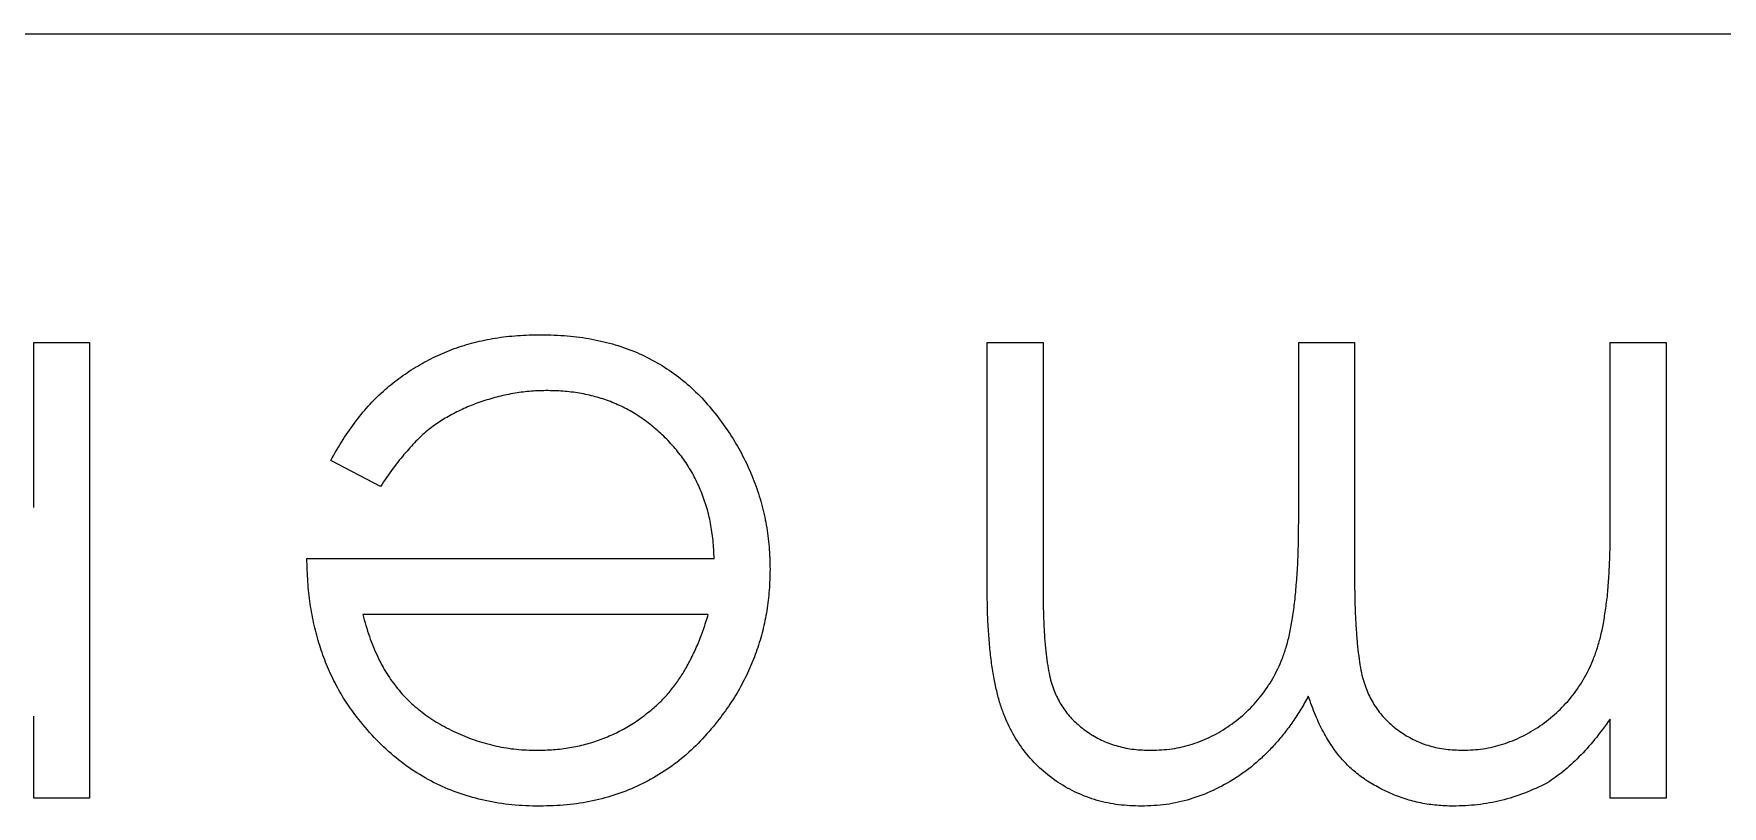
# Model space of a CAD drawing. Header units: millimetres. Extents: x 0 to 276, y 0 to 293.
# Drawn here: x 89.56 to 99.05, y 188.66 to 193 of the extents above; entities that cross this region are included whole.
import ezdxf

# ---------------------------------------------------------------- set-up
doc = ezdxf.new("R2010")
doc.units = ezdxf.units.MM

msp = doc.modelspace()

# ---------------------------------------------------------------- linework, layer by layer
at = {"color": 1, "linetype": 'Continuous', "lineweight": 0}
msp.add_line((3, 193), (273, 193), dxfattribs=at)
at = {"color": 18, "linetype": 'Continuous', "lineweight": 15, "true_color": 0x000000}
for p, q in [((89.5646, 190.3411), (89.5646, 191.2659)), ((89.5646, 191.2659), (89.8787, 191.2659)), ((89.5646, 190.3411), (89.5646, 191.2659)), ((89.5646, 191.2659), (89.8787, 191.2659)), ((89.5646, 190.3411), (89.5646, 191.2659)), ((89.5646, 191.2659), (89.8787, 191.2659)), ((89.5646, 190.3411), (89.5646, 191.2659)), ((89.5646, 191.2659), (89.8787, 191.2659)), ((89.8787, 191.2659), (89.8787, 188.7082)), ((89.8787, 191.2659), (89.8787, 188.7082)), ((89.8787, 191.2659), (89.8787, 188.7082)), ((89.8787, 191.2659), (89.8787, 188.7082)), ((94.9223, 191.2659), (95.2364, 191.2659)), ((94.9223, 189.8804), (94.9223, 191.2659)), ((94.9223, 191.2659), (95.2364, 191.2659)), ((94.9223, 189.8804), (94.9223, 191.2659)), ((94.9223, 191.2659), (95.2364, 191.2659)), ((94.9223, 189.8804), (94.9223, 191.2659)), ((94.9223, 191.2659), (95.2364, 191.2659)), ((94.9223, 189.8804), (94.9223, 191.2659)), ((95.2364, 191.2659), (95.2364, 189.879)), ((95.2364, 191.2659), (95.2364, 189.879)), ((95.2364, 191.2659), (95.2364, 189.879)), ((95.2364, 191.2659), (95.2364, 189.879)), ((96.6723, 191.2659), (96.9864, 191.2659)), ((96.6723, 190.271), (96.6723, 191.2659)), ((96.6723, 191.2659), (96.9864, 191.2659)), ((96.6723, 190.271), (96.6723, 191.2659)), ((96.6723, 191.2659), (96.9864, 191.2659)), ((96.6723, 190.271), (96.6723, 191.2659)), ((96.6723, 191.2659), (96.9864, 191.2659)), ((96.6723, 190.271), (96.6723, 191.2659)), ((96.9864, 191.2659), (96.9864, 189.9653)), ((96.9864, 191.2659), (96.9864, 189.9653)), ((96.9864, 191.2659), (96.9864, 189.9653)), ((96.9864, 191.2659), (96.9864, 189.9653)), ((98.4223, 190.1896), (98.4223, 191.2659)), ((98.4223, 191.2659), (98.7364, 191.2659)), ((98.4223, 190.1896), (98.4223, 191.2659)), ((98.4223, 191.2659), (98.7364, 191.2659)), ((98.4223, 190.1896), (98.4223, 191.2659)), ((98.4223, 191.2659), (98.7364, 191.2659)), ((98.4223, 190.1896), (98.4223, 191.2659)), ((98.4223, 191.2659), (98.7364, 191.2659)), ((98.7364, 191.2659), (98.7364, 188.7082)), ((98.7364, 191.2659), (98.7364, 188.7082)), ((98.7364, 191.2659), (98.7364, 188.7082)), ((98.7364, 191.2659), (98.7364, 188.7082)), ((91.5129, 190.4582), (91.2339, 190.6047)), ((91.5129, 190.4582), (91.2339, 190.6047)), ((91.5129, 190.4582), (91.2339, 190.6047)), ((91.5129, 190.4582), (91.2339, 190.6047)), ((91.0992, 190.0543), (93.3877, 190.0543)), ((91.0992, 190.0543), (93.3877, 190.0543)), ((91.0992, 190.0543), (93.3877, 190.0543)), ((91.0992, 190.0543), (93.3877, 190.0543)), ((93.3547, 189.7402), (91.4133, 189.7402)), ((93.3547, 189.7402), (91.4133, 189.7402)), ((93.3547, 189.7402), (91.4133, 189.7402)), ((93.3547, 189.7402), (91.4133, 189.7402)), ((89.5646, 188.7082), (89.5646, 189.1695)), ((89.5646, 188.7082), (89.5646, 189.1695)), ((89.5646, 188.7082), (89.5646, 189.1695)), ((89.5646, 188.7082), (89.5646, 189.1695)), ((98.4223, 188.7082), (98.4223, 189.1527)), ((98.4223, 188.7082), (98.4223, 189.1527)), ((98.4223, 188.7082), (98.4223, 189.1527)), ((98.4223, 188.7082), (98.4223, 189.1527)), ((89.8787, 188.7082), (89.5646, 188.7082)), ((89.8787, 188.7082), (89.5646, 188.7082)), ((89.8787, 188.7082), (89.5646, 188.7082)), ((89.8787, 188.7082), (89.5646, 188.7082)), ((98.7364, 188.7082), (98.4223, 188.7082)), ((98.7364, 188.7082), (98.4223, 188.7082)), ((98.7364, 188.7082), (98.4223, 188.7082)), ((98.7364, 188.7082), (98.4223, 188.7082))]:
    msp.add_line(p, q, dxfattribs=at)
for points, knots in [([(91.2339, 190.6047), (91.2561, 190.6441), (91.2994, 190.7209), (91.3738, 190.8263), (91.4517, 190.9212), (91.5368, 191.0029), (91.6265, 191.0741), (91.7212, 191.1365), (91.8215, 191.1896), (91.9274, 191.2343), (92.0397, 191.2688), (92.1587, 191.2931), (92.2847, 191.3081), (92.371, 191.3098), (92.4152, 191.3107)], [0, 0, 0, 0, 0.09337, 0.181661, 0.265874, 0.346355, 0.4246, 0.501903, 0.579992, 0.658443, 0.738672, 0.821894, 0.908801, 1, 1, 1, 1]), ([(91.2339, 190.6047), (91.2561, 190.6441), (91.2994, 190.7209), (91.3738, 190.8263), (91.4517, 190.9212), (91.5368, 191.0029), (91.6265, 191.0741), (91.7212, 191.1365), (91.8215, 191.1896), (91.9274, 191.2343), (92.0397, 191.2688), (92.1587, 191.2931), (92.2847, 191.3081), (92.371, 191.3098), (92.4152, 191.3107)], [0, 0, 0, 0, 0.09337, 0.181661, 0.265874, 0.346355, 0.4246, 0.501903, 0.579992, 0.658443, 0.738672, 0.821894, 0.908801, 1, 1, 1, 1]), ([(91.2339, 190.6047), (91.2561, 190.6441), (91.2994, 190.7209), (91.3738, 190.8263), (91.4517, 190.9212), (91.5368, 191.0029), (91.6265, 191.0741), (91.7212, 191.1365), (91.8215, 191.1896), (91.9274, 191.2343), (92.0397, 191.2688), (92.1587, 191.2931), (92.2847, 191.3081), (92.371, 191.3098), (92.4152, 191.3107)], [0, 0, 0, 0, 0.09337, 0.181661, 0.265874, 0.346355, 0.4246, 0.501903, 0.579992, 0.658443, 0.738672, 0.821894, 0.908801, 1, 1, 1, 1]), ([(91.2339, 190.6047), (91.2561, 190.6441), (91.2994, 190.7209), (91.3738, 190.8263), (91.4517, 190.9212), (91.5368, 191.0029), (91.6265, 191.0741), (91.7212, 191.1365), (91.8215, 191.1896), (91.9274, 191.2343), (92.0397, 191.2688), (92.1587, 191.2931), (92.2847, 191.3081), (92.371, 191.3098), (92.4152, 191.3107)], [0, 0, 0, 0, 0.09337, 0.181661, 0.265874, 0.346355, 0.4246, 0.501903, 0.579992, 0.658443, 0.738672, 0.821894, 0.908801, 1, 1, 1, 1]), ([(92.4152, 191.3107), (92.4644, 191.3096), (92.5602, 191.3073), (92.6998, 191.288), (92.8312, 191.2566), (92.9544, 191.2126), (93.0691, 191.1552), (93.1756, 191.0852), (93.2744, 191.0031), (93.3625, 190.9081), (93.4417, 190.8064), (93.5116, 190.7004), (93.5701, 190.5905), (93.6176, 190.4772), (93.656, 190.3613), (93.6828, 190.2418), (93.6982, 190.119), (93.7006, 190.0359), (93.7018, 189.994)], [0, 0, 0, 0, 0.071579, 0.139629, 0.204797, 0.268135, 0.329814, 0.391301, 0.453434, 0.516552, 0.579631, 0.641119, 0.701294, 0.76081, 0.819932, 0.87892, 0.938983, 1, 1, 1, 1]), ([(92.4152, 191.3107), (92.4644, 191.3096), (92.5602, 191.3073), (92.6998, 191.288), (92.8312, 191.2566), (92.9544, 191.2126), (93.0691, 191.1552), (93.1756, 191.0852), (93.2744, 191.0031), (93.3625, 190.9081), (93.4417, 190.8064), (93.5116, 190.7004), (93.5701, 190.5905), (93.6176, 190.4772), (93.656, 190.3613), (93.6828, 190.2418), (93.6982, 190.119), (93.7006, 190.0359), (93.7018, 189.994)], [0, 0, 0, 0, 0.071579, 0.139629, 0.204797, 0.268135, 0.329814, 0.391301, 0.453434, 0.516552, 0.579631, 0.641119, 0.701294, 0.76081, 0.819932, 0.87892, 0.938983, 1, 1, 1, 1]), ([(92.4152, 191.3107), (92.4644, 191.3096), (92.5602, 191.3073), (92.6998, 191.288), (92.8312, 191.2566), (92.9544, 191.2126), (93.0691, 191.1552), (93.1756, 191.0852), (93.2744, 191.0031), (93.3625, 190.9081), (93.4417, 190.8064), (93.5116, 190.7004), (93.5701, 190.5905), (93.6176, 190.4772), (93.656, 190.3613), (93.6828, 190.2418), (93.6982, 190.119), (93.7006, 190.0359), (93.7018, 189.994)], [0, 0, 0, 0, 0.071579, 0.139629, 0.204797, 0.268135, 0.329814, 0.391301, 0.453434, 0.516552, 0.579631, 0.641119, 0.701294, 0.76081, 0.819932, 0.87892, 0.938983, 1, 1, 1, 1]), ([(92.4152, 191.3107), (92.4644, 191.3096), (92.5602, 191.3073), (92.6998, 191.288), (92.8312, 191.2566), (92.9544, 191.2126), (93.0691, 191.1552), (93.1756, 191.0852), (93.2744, 191.0031), (93.3625, 190.9081), (93.4417, 190.8064), (93.5116, 190.7004), (93.5701, 190.5905), (93.6176, 190.4772), (93.656, 190.3613), (93.6828, 190.2418), (93.6982, 190.119), (93.7006, 190.0359), (93.7018, 189.994)], [0, 0, 0, 0, 0.071579, 0.139629, 0.204797, 0.268135, 0.329814, 0.391301, 0.453434, 0.516552, 0.579631, 0.641119, 0.701294, 0.76081, 0.819932, 0.87892, 0.938983, 1, 1, 1, 1]), ([(92.4545, 190.9966), (92.4232, 190.996), (92.3609, 190.9948), (92.2683, 190.9831), (92.1772, 190.9641), (92.0879, 190.9382), (92.0023, 190.9066), (91.9231, 190.8685), (91.8502, 190.8264), (91.7821, 190.7782), (91.716, 190.7192), (91.6505, 190.6455), (91.5802, 190.5584), (91.5362, 190.4929), (91.5129, 190.4582)], [0, 0, 0, 0, 0.082592, 0.163879, 0.245659, 0.327726, 0.40861, 0.485749, 0.559169, 0.630268, 0.705306, 0.792065, 0.889796, 1, 1, 1, 1]), ([(92.4545, 190.9966), (92.4232, 190.996), (92.3609, 190.9948), (92.2683, 190.9831), (92.1772, 190.9641), (92.0879, 190.9382), (92.0023, 190.9066), (91.9231, 190.8685), (91.8502, 190.8264), (91.7821, 190.7782), (91.716, 190.7192), (91.6505, 190.6455), (91.5802, 190.5584), (91.5362, 190.4929), (91.5129, 190.4582)], [0, 0, 0, 0, 0.082592, 0.163879, 0.245659, 0.327726, 0.40861, 0.485749, 0.559169, 0.630268, 0.705306, 0.792065, 0.889796, 1, 1, 1, 1]), ([(92.4545, 190.9966), (92.4232, 190.996), (92.3609, 190.9948), (92.2683, 190.9831), (92.1772, 190.9641), (92.0879, 190.9382), (92.0023, 190.9066), (91.9231, 190.8685), (91.8502, 190.8264), (91.7821, 190.7782), (91.716, 190.7192), (91.6505, 190.6455), (91.5802, 190.5584), (91.5362, 190.4929), (91.5129, 190.4582)], [0, 0, 0, 0, 0.082592, 0.163879, 0.245659, 0.327726, 0.40861, 0.485749, 0.559169, 0.630268, 0.705306, 0.792065, 0.889796, 1, 1, 1, 1]), ([(92.4545, 190.9966), (92.4232, 190.996), (92.3609, 190.9948), (92.2683, 190.9831), (92.1772, 190.9641), (92.0879, 190.9382), (92.0023, 190.9066), (91.9231, 190.8685), (91.8502, 190.8264), (91.7821, 190.7782), (91.716, 190.7192), (91.6505, 190.6455), (91.5802, 190.5584), (91.5362, 190.4929), (91.5129, 190.4582)], [0, 0, 0, 0, 0.082592, 0.163879, 0.245659, 0.327726, 0.40861, 0.485749, 0.559169, 0.630268, 0.705306, 0.792065, 0.889796, 1, 1, 1, 1]), ([(93.3877, 190.0543), (93.3862, 190.088), (93.3831, 190.1543), (93.369, 190.2513), (93.3468, 190.3436), (93.3155, 190.4307), (93.2776, 190.5136), (93.2312, 190.5918), (93.1759, 190.6648), (93.1142, 190.7334), (93.0455, 190.7945), (92.9732, 190.8491), (92.8963, 190.8949), (92.8154, 190.9321), (92.7306, 190.9612), (92.642, 190.9811), (92.5496, 190.9944), (92.4866, 190.9959), (92.4545, 190.9966)], [0, 0, 0, 0, 0.068385, 0.134476, 0.198391, 0.260753, 0.321829, 0.383037, 0.444653, 0.507398, 0.569825, 0.630778, 0.690929, 0.750945, 0.811049, 0.872331, 0.935004, 1, 1, 1, 1]), ([(93.3877, 190.0543), (93.3862, 190.088), (93.3831, 190.1543), (93.369, 190.2513), (93.3468, 190.3436), (93.3155, 190.4307), (93.2776, 190.5136), (93.2312, 190.5918), (93.1759, 190.6648), (93.1142, 190.7334), (93.0455, 190.7945), (92.9732, 190.8491), (92.8963, 190.8949), (92.8154, 190.9321), (92.7306, 190.9612), (92.642, 190.9811), (92.5496, 190.9944), (92.4866, 190.9959), (92.4545, 190.9966)], [0, 0, 0, 0, 0.068385, 0.134476, 0.198391, 0.260753, 0.321829, 0.383037, 0.444653, 0.507398, 0.569825, 0.630778, 0.690929, 0.750945, 0.811049, 0.872331, 0.935004, 1, 1, 1, 1]), ([(93.3877, 190.0543), (93.3862, 190.088), (93.3831, 190.1543), (93.369, 190.2513), (93.3468, 190.3436), (93.3155, 190.4307), (93.2776, 190.5136), (93.2312, 190.5918), (93.1759, 190.6648), (93.1142, 190.7334), (93.0455, 190.7945), (92.9732, 190.8491), (92.8963, 190.8949), (92.8154, 190.9321), (92.7306, 190.9612), (92.642, 190.9811), (92.5496, 190.9944), (92.4866, 190.9959), (92.4545, 190.9966)], [0, 0, 0, 0, 0.068385, 0.134476, 0.198391, 0.260753, 0.321829, 0.383037, 0.444653, 0.507398, 0.569825, 0.630778, 0.690929, 0.750945, 0.811049, 0.872331, 0.935004, 1, 1, 1, 1]), ([(93.3877, 190.0543), (93.3862, 190.088), (93.3831, 190.1543), (93.369, 190.2513), (93.3468, 190.3436), (93.3155, 190.4307), (93.2776, 190.5136), (93.2312, 190.5918), (93.1759, 190.6648), (93.1142, 190.7334), (93.0455, 190.7945), (92.9732, 190.8491), (92.8963, 190.8949), (92.8154, 190.9321), (92.7306, 190.9612), (92.642, 190.9811), (92.5496, 190.9944), (92.4866, 190.9959), (92.4545, 190.9966)], [0, 0, 0, 0, 0.068385, 0.134476, 0.198391, 0.260753, 0.321829, 0.383037, 0.444653, 0.507398, 0.569825, 0.630778, 0.690929, 0.750945, 0.811049, 0.872331, 0.935004, 1, 1, 1, 1]), ([(95.8429, 188.9774), (95.8826, 188.9788), (95.961, 188.9816), (96.0754, 189.0102), (96.1854, 189.0533), (96.2876, 189.1157), (96.3816, 189.1905), (96.4625, 189.2795), (96.5293, 189.3801), (96.5746, 189.4732), (96.6032, 189.5569), (96.6221, 189.63), (96.6368, 189.7131), (96.6505, 189.8056), (96.6595, 189.9082), (96.6677, 190.0203), (96.6715, 190.1424), (96.672, 190.227), (96.6723, 190.271)], [0, 0, 0, 0, 0.068158, 0.134707, 0.201865, 0.270788, 0.340024, 0.408083, 0.476813, 0.547346, 0.58564, 0.628865, 0.677153, 0.730803, 0.789807, 0.854325, 0.924365, 1, 1, 1, 1]), ([(95.8429, 188.9774), (95.8826, 188.9788), (95.961, 188.9816), (96.0754, 189.0102), (96.1854, 189.0533), (96.2876, 189.1157), (96.3816, 189.1905), (96.4625, 189.2795), (96.5293, 189.3801), (96.5746, 189.4732), (96.6032, 189.5569), (96.6221, 189.63), (96.6368, 189.7131), (96.6505, 189.8056), (96.6595, 189.9082), (96.6677, 190.0203), (96.6715, 190.1424), (96.672, 190.227), (96.6723, 190.271)], [0, 0, 0, 0, 0.068158, 0.134707, 0.201865, 0.270788, 0.340024, 0.408083, 0.476813, 0.547346, 0.58564, 0.628865, 0.677153, 0.730803, 0.789807, 0.854325, 0.924365, 1, 1, 1, 1]), ([(95.8429, 188.9774), (95.8826, 188.9788), (95.961, 188.9816), (96.0754, 189.0102), (96.1854, 189.0533), (96.2876, 189.1157), (96.3816, 189.1905), (96.4625, 189.2795), (96.5293, 189.3801), (96.5746, 189.4732), (96.6032, 189.5569), (96.6221, 189.63), (96.6368, 189.7131), (96.6505, 189.8056), (96.6595, 189.9082), (96.6677, 190.0203), (96.6715, 190.1424), (96.672, 190.227), (96.6723, 190.271)], [0, 0, 0, 0, 0.068158, 0.134707, 0.201865, 0.270788, 0.340024, 0.408083, 0.476813, 0.547346, 0.58564, 0.628865, 0.677153, 0.730803, 0.789807, 0.854325, 0.924365, 1, 1, 1, 1]), ([(95.8429, 188.9774), (95.8826, 188.9788), (95.961, 188.9816), (96.0754, 189.0102), (96.1854, 189.0533), (96.2876, 189.1157), (96.3816, 189.1905), (96.4625, 189.2795), (96.5293, 189.3801), (96.5746, 189.4732), (96.6032, 189.5569), (96.6221, 189.63), (96.6368, 189.7131), (96.6505, 189.8056), (96.6595, 189.9082), (96.6677, 190.0203), (96.6715, 190.1424), (96.672, 190.227), (96.6723, 190.271)], [0, 0, 0, 0, 0.068158, 0.134707, 0.201865, 0.270788, 0.340024, 0.408083, 0.476813, 0.547346, 0.58564, 0.628865, 0.677153, 0.730803, 0.789807, 0.854325, 0.924365, 1, 1, 1, 1]), ([(97.595, 188.9774), (97.633, 188.9789), (97.7088, 188.982), (97.8201, 189.0094), (97.9276, 189.0524), (98.0295, 189.1121), (98.1232, 189.186), (98.2052, 189.2729), (98.2741, 189.3718), (98.3199, 189.4639), (98.3494, 189.5455), (98.369, 189.6148), (98.3858, 189.6918), (98.3983, 189.7767), (98.4104, 189.869), (98.4162, 189.969), (98.4219, 190.0767), (98.4222, 190.1511), (98.4223, 190.1896)], [0, 0, 0, 0, 0.0686771, 0.136871, 0.2061144, 0.2775382, 0.349772, 0.4212508, 0.4929108, 0.5670266, 0.6066142, 0.649704, 0.6973032, 0.7490857, 0.8048806, 0.865485, 0.9302371, 1, 1, 1, 1]), ([(97.595, 188.9774), (97.633, 188.9789), (97.7088, 188.982), (97.8201, 189.0094), (97.9276, 189.0524), (98.0295, 189.1121), (98.1232, 189.186), (98.2052, 189.2729), (98.2741, 189.3718), (98.3199, 189.4639), (98.3494, 189.5455), (98.369, 189.6148), (98.3858, 189.6918), (98.3983, 189.7767), (98.4104, 189.869), (98.4162, 189.969), (98.4219, 190.0767), (98.4222, 190.1511), (98.4223, 190.1896)], [0, 0, 0, 0, 0.0686771, 0.136871, 0.2061144, 0.2775382, 0.349772, 0.4212508, 0.4929108, 0.5670266, 0.6066142, 0.649704, 0.6973032, 0.7490857, 0.8048806, 0.865485, 0.9302371, 1, 1, 1, 1]), ([(97.595, 188.9774), (97.633, 188.9789), (97.7088, 188.982), (97.8201, 189.0094), (97.9276, 189.0524), (98.0295, 189.1121), (98.1232, 189.186), (98.2052, 189.2729), (98.2741, 189.3718), (98.3199, 189.4639), (98.3494, 189.5455), (98.369, 189.6148), (98.3858, 189.6918), (98.3983, 189.7767), (98.4104, 189.869), (98.4162, 189.969), (98.4219, 190.0767), (98.4222, 190.1511), (98.4223, 190.1896)], [0, 0, 0, 0, 0.0686771, 0.136871, 0.2061144, 0.2775382, 0.349772, 0.4212508, 0.4929108, 0.5670266, 0.6066142, 0.649704, 0.6973032, 0.7490857, 0.8048806, 0.865485, 0.9302371, 1, 1, 1, 1]), ([(97.595, 188.9774), (97.633, 188.9789), (97.7088, 188.982), (97.8201, 189.0094), (97.9276, 189.0524), (98.0295, 189.1121), (98.1232, 189.186), (98.2052, 189.2729), (98.2741, 189.3718), (98.3199, 189.4639), (98.3494, 189.5455), (98.369, 189.6148), (98.3858, 189.6918), (98.3983, 189.7767), (98.4104, 189.869), (98.4162, 189.969), (98.4219, 190.0767), (98.4222, 190.1511), (98.4223, 190.1896)], [0, 0, 0, 0, 0.0686771, 0.136871, 0.2061144, 0.2775382, 0.349772, 0.4212508, 0.4929108, 0.5670266, 0.6066142, 0.649704, 0.6973032, 0.7490857, 0.8048806, 0.865485, 0.9302371, 1, 1, 1, 1]), ([(91.3776, 189.1667), (91.3555, 189.1969), (91.3113, 189.2571), (91.2561, 189.3553), (91.2081, 189.458), (91.1698, 189.5669), (91.1388, 189.6807), (91.1163, 189.8003), (91.1031, 189.9255), (91.1006, 190.0108), (91.0992, 190.0543)], [0, 0, 0, 0, 0.118522, 0.236255, 0.356174, 0.47725, 0.60154, 0.729618, 0.862158, 1, 1, 1, 1]), ([(91.3776, 189.1667), (91.3555, 189.1969), (91.3113, 189.2571), (91.2561, 189.3553), (91.2081, 189.458), (91.1698, 189.5669), (91.1388, 189.6807), (91.1163, 189.8003), (91.1031, 189.9255), (91.1006, 190.0108), (91.0992, 190.0543)], [0, 0, 0, 0, 0.118522, 0.236255, 0.356174, 0.47725, 0.60154, 0.729618, 0.862158, 1, 1, 1, 1]), ([(91.3776, 189.1667), (91.3555, 189.1969), (91.3113, 189.2571), (91.2561, 189.3553), (91.2081, 189.458), (91.1698, 189.5669), (91.1388, 189.6807), (91.1163, 189.8003), (91.1031, 189.9255), (91.1006, 190.0108), (91.0992, 190.0543)], [0, 0, 0, 0, 0.118522, 0.236255, 0.356174, 0.47725, 0.60154, 0.729618, 0.862158, 1, 1, 1, 1]), ([(91.3776, 189.1667), (91.3555, 189.1969), (91.3113, 189.2571), (91.2561, 189.3553), (91.2081, 189.458), (91.1698, 189.5669), (91.1388, 189.6807), (91.1163, 189.8003), (91.1031, 189.9255), (91.1006, 190.0108), (91.0992, 190.0543)], [0, 0, 0, 0, 0.118522, 0.236255, 0.356174, 0.47725, 0.60154, 0.729618, 0.862158, 1, 1, 1, 1]), ([(93.7018, 189.994), (93.7007, 189.9547), (93.6986, 189.8768), (93.6854, 189.7616), (93.662, 189.6496), (93.6298, 189.5407), (93.5882, 189.4351), (93.5374, 189.3328), (93.4772, 189.2339), (93.4307, 189.1715), (93.4073, 189.1401)], [0, 0, 0, 0, 0.128045, 0.253768, 0.377428, 0.500551, 0.623296, 0.746578, 0.872348, 1, 1, 1, 1]), ([(93.7018, 189.994), (93.7007, 189.9547), (93.6986, 189.8768), (93.6854, 189.7616), (93.662, 189.6496), (93.6298, 189.5407), (93.5882, 189.4351), (93.5374, 189.3328), (93.4772, 189.2339), (93.4307, 189.1715), (93.4073, 189.1401)], [0, 0, 0, 0, 0.128045, 0.253768, 0.377428, 0.500551, 0.623296, 0.746578, 0.872348, 1, 1, 1, 1]), ([(93.7018, 189.994), (93.7007, 189.9547), (93.6986, 189.8768), (93.6854, 189.7616), (93.662, 189.6496), (93.6298, 189.5407), (93.5882, 189.4351), (93.5374, 189.3328), (93.4772, 189.2339), (93.4307, 189.1715), (93.4073, 189.1401)], [0, 0, 0, 0, 0.128045, 0.253768, 0.377428, 0.500551, 0.623296, 0.746578, 0.872348, 1, 1, 1, 1]), ([(93.7018, 189.994), (93.7007, 189.9547), (93.6986, 189.8768), (93.6854, 189.7616), (93.662, 189.6496), (93.6298, 189.5407), (93.5882, 189.4351), (93.5374, 189.3328), (93.4772, 189.2339), (93.4307, 189.1715), (93.4073, 189.1401)], [0, 0, 0, 0, 0.128045, 0.253768, 0.377428, 0.500551, 0.623296, 0.746578, 0.872348, 1, 1, 1, 1]), ([(96.9864, 189.9653), (96.9865, 189.9286), (96.9866, 189.858), (96.9893, 189.7568), (96.9944, 189.6647), (97.0003, 189.5818), (97.0088, 189.5084), (97.0184, 189.444), (97.0297, 189.3888), (97.0485, 189.3283), (97.0772, 189.2615), (97.1234, 189.1904), (97.181, 189.1281), (97.2486, 189.075), (97.3246, 189.031), (97.4086, 188.9994), (97.4998, 188.9809), (97.5627, 188.9786), (97.595, 188.9774)], [0, 0, 0, 0, 0.08253, 0.158779, 0.227738, 0.289946, 0.345499, 0.393896, 0.436374, 0.472122, 0.536384, 0.599078, 0.661948, 0.726311, 0.791771, 0.858647, 0.927305, 1, 1, 1, 1]), ([(96.9864, 189.9653), (96.9865, 189.9286), (96.9866, 189.858), (96.9893, 189.7568), (96.9944, 189.6647), (97.0003, 189.5818), (97.0088, 189.5084), (97.0184, 189.444), (97.0297, 189.3888), (97.0485, 189.3283), (97.0772, 189.2615), (97.1234, 189.1904), (97.181, 189.1281), (97.2486, 189.075), (97.3246, 189.031), (97.4086, 188.9994), (97.4998, 188.9809), (97.5627, 188.9786), (97.595, 188.9774)], [0, 0, 0, 0, 0.08253, 0.158779, 0.227738, 0.289946, 0.345499, 0.393896, 0.436374, 0.472122, 0.536384, 0.599078, 0.661948, 0.726311, 0.791771, 0.858647, 0.927305, 1, 1, 1, 1]), ([(96.9864, 189.9653), (96.9865, 189.9286), (96.9866, 189.858), (96.9893, 189.7568), (96.9944, 189.6647), (97.0003, 189.5818), (97.0088, 189.5084), (97.0184, 189.444), (97.0297, 189.3888), (97.0485, 189.3283), (97.0772, 189.2615), (97.1234, 189.1904), (97.181, 189.1281), (97.2486, 189.075), (97.3246, 189.031), (97.4086, 188.9994), (97.4998, 188.9809), (97.5627, 188.9786), (97.595, 188.9774)], [0, 0, 0, 0, 0.08253, 0.158779, 0.227738, 0.289946, 0.345499, 0.393896, 0.436374, 0.472122, 0.536384, 0.599078, 0.661948, 0.726311, 0.791771, 0.858647, 0.927305, 1, 1, 1, 1]), ([(96.9864, 189.9653), (96.9865, 189.9286), (96.9866, 189.858), (96.9893, 189.7568), (96.9944, 189.6647), (97.0003, 189.5818), (97.0088, 189.5084), (97.0184, 189.444), (97.0297, 189.3888), (97.0485, 189.3283), (97.0772, 189.2615), (97.1234, 189.1904), (97.181, 189.1281), (97.2486, 189.075), (97.3246, 189.031), (97.4086, 188.9994), (97.4998, 188.9809), (97.5627, 188.9786), (97.595, 188.9774)], [0, 0, 0, 0, 0.08253, 0.158779, 0.227738, 0.289946, 0.345499, 0.393896, 0.436374, 0.472122, 0.536384, 0.599078, 0.661948, 0.726311, 0.791771, 0.858647, 0.927305, 1, 1, 1, 1]), ([(95.7882, 188.6633), (95.7453, 188.6649), (95.6614, 188.6681), (95.5392, 188.6929), (95.4253, 188.7356), (95.3198, 188.7938), (95.2246, 188.867), (95.1419, 188.9541), (95.0721, 189.0544), (95.0266, 189.1488), (94.9957, 189.2322), (94.9766, 189.3032), (94.9598, 189.3813), (94.9458, 189.4667), (94.9356, 189.5596), (94.928, 189.66), (94.9229, 189.7677), (94.9225, 189.8421), (94.9223, 189.8804)], [0, 0, 0, 0, 0.0756043, 0.147965, 0.218797, 0.2894704, 0.3597242, 0.4297077, 0.5004965, 0.574429, 0.6139473, 0.6571553, 0.7039728, 0.754939, 0.8097066, 0.868833, 0.9323855, 1, 1, 1, 1]), ([(95.7882, 188.6633), (95.7453, 188.6649), (95.6614, 188.6681), (95.5392, 188.6929), (95.4253, 188.7356), (95.3198, 188.7938), (95.2246, 188.867), (95.1419, 188.9541), (95.0721, 189.0544), (95.0266, 189.1488), (94.9957, 189.2322), (94.9766, 189.3032), (94.9598, 189.3813), (94.9458, 189.4667), (94.9356, 189.5596), (94.928, 189.66), (94.9229, 189.7677), (94.9225, 189.8421), (94.9223, 189.8804)], [0, 0, 0, 0, 0.0756043, 0.147965, 0.218797, 0.2894704, 0.3597242, 0.4297077, 0.5004965, 0.574429, 0.6139473, 0.6571553, 0.7039728, 0.754939, 0.8097066, 0.868833, 0.9323855, 1, 1, 1, 1]), ([(95.7882, 188.6633), (95.7453, 188.6649), (95.6614, 188.6681), (95.5392, 188.6929), (95.4253, 188.7356), (95.3198, 188.7938), (95.2246, 188.867), (95.1419, 188.9541), (95.0721, 189.0544), (95.0266, 189.1488), (94.9957, 189.2322), (94.9766, 189.3032), (94.9598, 189.3813), (94.9458, 189.4667), (94.9356, 189.5596), (94.928, 189.66), (94.9229, 189.7677), (94.9225, 189.8421), (94.9223, 189.8804)], [0, 0, 0, 0, 0.0756043, 0.147965, 0.218797, 0.2894704, 0.3597242, 0.4297077, 0.5004965, 0.574429, 0.6139473, 0.6571553, 0.7039728, 0.754939, 0.8097066, 0.868833, 0.9323855, 1, 1, 1, 1]), ([(95.7882, 188.6633), (95.7453, 188.6649), (95.6614, 188.6681), (95.5392, 188.6929), (95.4253, 188.7356), (95.3198, 188.7938), (95.2246, 188.867), (95.1419, 188.9541), (95.0721, 189.0544), (95.0266, 189.1488), (94.9957, 189.2322), (94.9766, 189.3032), (94.9598, 189.3813), (94.9458, 189.4667), (94.9356, 189.5596), (94.928, 189.66), (94.9229, 189.7677), (94.9225, 189.8421), (94.9223, 189.8804)], [0, 0, 0, 0, 0.0756043, 0.147965, 0.218797, 0.2894704, 0.3597242, 0.4297077, 0.5004965, 0.574429, 0.6139473, 0.6571553, 0.7039728, 0.754939, 0.8097066, 0.868833, 0.9323855, 1, 1, 1, 1]), ([(95.2364, 189.879), (95.2365, 189.8463), (95.2366, 189.7834), (95.2393, 189.6932), (95.2444, 189.6109), (95.2503, 189.5367), (95.2586, 189.4705), (95.2692, 189.4123), (95.2805, 189.3617), (95.2992, 189.3056), (95.3292, 189.2437), (95.3748, 189.177), (95.4323, 189.1189), (95.4986, 189.0685), (95.5742, 189.0275), (95.6575, 188.9983), (95.7479, 188.9801), (95.8105, 188.9783), (95.8429, 188.9774)], [0, 0, 0, 0, 0.078343, 0.150563, 0.216151, 0.27568, 0.328707, 0.375904, 0.417302, 0.452693, 0.517265, 0.581217, 0.645322, 0.712024, 0.78013, 0.850218, 0.922649, 1, 1, 1, 1]), ([(95.2364, 189.879), (95.2365, 189.8463), (95.2366, 189.7834), (95.2393, 189.6932), (95.2444, 189.6109), (95.2503, 189.5367), (95.2586, 189.4705), (95.2692, 189.4123), (95.2805, 189.3617), (95.2992, 189.3056), (95.3292, 189.2437), (95.3748, 189.177), (95.4323, 189.1189), (95.4986, 189.0685), (95.5742, 189.0275), (95.6575, 188.9983), (95.7479, 188.9801), (95.8105, 188.9783), (95.8429, 188.9774)], [0, 0, 0, 0, 0.078343, 0.150563, 0.216151, 0.27568, 0.328707, 0.375904, 0.417302, 0.452693, 0.517265, 0.581217, 0.645322, 0.712024, 0.78013, 0.850218, 0.922649, 1, 1, 1, 1]), ([(95.2364, 189.879), (95.2365, 189.8463), (95.2366, 189.7834), (95.2393, 189.6932), (95.2444, 189.6109), (95.2503, 189.5367), (95.2586, 189.4705), (95.2692, 189.4123), (95.2805, 189.3617), (95.2992, 189.3056), (95.3292, 189.2437), (95.3748, 189.177), (95.4323, 189.1189), (95.4986, 189.0685), (95.5742, 189.0275), (95.6575, 188.9983), (95.7479, 188.9801), (95.8105, 188.9783), (95.8429, 188.9774)], [0, 0, 0, 0, 0.078343, 0.150563, 0.216151, 0.27568, 0.328707, 0.375904, 0.417302, 0.452693, 0.517265, 0.581217, 0.645322, 0.712024, 0.78013, 0.850218, 0.922649, 1, 1, 1, 1]), ([(95.2364, 189.879), (95.2365, 189.8463), (95.2366, 189.7834), (95.2393, 189.6932), (95.2444, 189.6109), (95.2503, 189.5367), (95.2586, 189.4705), (95.2692, 189.4123), (95.2805, 189.3617), (95.2992, 189.3056), (95.3292, 189.2437), (95.3748, 189.177), (95.4323, 189.1189), (95.4986, 189.0685), (95.5742, 189.0275), (95.6575, 188.9983), (95.7479, 188.9801), (95.8105, 188.9783), (95.8429, 188.9774)], [0, 0, 0, 0, 0.078343, 0.150563, 0.216151, 0.27568, 0.328707, 0.375904, 0.417302, 0.452693, 0.517265, 0.581217, 0.645322, 0.712024, 0.78013, 0.850218, 0.922649, 1, 1, 1, 1]), ([(91.4133, 189.7402), (91.4248, 189.6985), (91.447, 189.6184), (91.4932, 189.5073), (91.5453, 189.4086), (91.6069, 189.3231), (91.6767, 189.247), (91.7574, 189.1806), (91.8478, 189.1212), (91.9475, 189.0711), (92.0532, 189.0284), (92.1638, 188.9997), (92.2767, 188.9801), (92.353, 188.9783), (92.3914, 188.9774)], [0, 0, 0, 0, 0.09624, 0.185231, 0.267501, 0.3444, 0.419595, 0.496891, 0.576638, 0.660268, 0.745387, 0.83004, 0.914474, 1, 1, 1, 1]), ([(91.4133, 189.7402), (91.4248, 189.6985), (91.447, 189.6184), (91.4932, 189.5073), (91.5453, 189.4086), (91.6069, 189.3231), (91.6767, 189.247), (91.7574, 189.1806), (91.8478, 189.1212), (91.9475, 189.0711), (92.0532, 189.0284), (92.1638, 188.9997), (92.2767, 188.9801), (92.353, 188.9783), (92.3914, 188.9774)], [0, 0, 0, 0, 0.09624, 0.185231, 0.267501, 0.3444, 0.419595, 0.496891, 0.576638, 0.660268, 0.745387, 0.83004, 0.914474, 1, 1, 1, 1]), ([(91.4133, 189.7402), (91.4248, 189.6985), (91.447, 189.6184), (91.4932, 189.5073), (91.5453, 189.4086), (91.6069, 189.3231), (91.6767, 189.247), (91.7574, 189.1806), (91.8478, 189.1212), (91.9475, 189.0711), (92.0532, 189.0284), (92.1638, 188.9997), (92.2767, 188.9801), (92.353, 188.9783), (92.3914, 188.9774)], [0, 0, 0, 0, 0.09624, 0.185231, 0.267501, 0.3444, 0.419595, 0.496891, 0.576638, 0.660268, 0.745387, 0.83004, 0.914474, 1, 1, 1, 1]), ([(91.4133, 189.7402), (91.4248, 189.6985), (91.447, 189.6184), (91.4932, 189.5073), (91.5453, 189.4086), (91.6069, 189.3231), (91.6767, 189.247), (91.7574, 189.1806), (91.8478, 189.1212), (91.9475, 189.0711), (92.0532, 189.0284), (92.1638, 188.9997), (92.2767, 188.9801), (92.353, 188.9783), (92.3914, 188.9774)], [0, 0, 0, 0, 0.09624, 0.185231, 0.267501, 0.3444, 0.419595, 0.496891, 0.576638, 0.660268, 0.745387, 0.83004, 0.914474, 1, 1, 1, 1]), ([(93.0505, 189.2172), (93.0671, 189.2323), (93.1009, 189.2628), (93.1461, 189.3154), (93.1893, 189.3722), (93.2286, 189.4352), (93.2647, 189.5039), (93.2985, 189.5775), (93.3289, 189.6567), (93.3459, 189.7118), (93.3547, 189.7402)], [0, 0, 0, 0, 0.109984, 0.22258, 0.3385, 0.458709, 0.585535, 0.717518, 0.854667, 1, 1, 1, 1]), ([(93.0505, 189.2172), (93.0671, 189.2323), (93.1009, 189.2628), (93.1461, 189.3154), (93.1893, 189.3722), (93.2286, 189.4352), (93.2647, 189.5039), (93.2985, 189.5775), (93.3289, 189.6567), (93.3459, 189.7118), (93.3547, 189.7402)], [0, 0, 0, 0, 0.109984, 0.22258, 0.3385, 0.458709, 0.585535, 0.717518, 0.854667, 1, 1, 1, 1]), ([(93.0505, 189.2172), (93.0671, 189.2323), (93.1009, 189.2628), (93.1461, 189.3154), (93.1893, 189.3722), (93.2286, 189.4352), (93.2647, 189.5039), (93.2985, 189.5775), (93.3289, 189.6567), (93.3459, 189.7118), (93.3547, 189.7402)], [0, 0, 0, 0, 0.109984, 0.22258, 0.3385, 0.458709, 0.585535, 0.717518, 0.854667, 1, 1, 1, 1]), ([(93.0505, 189.2172), (93.0671, 189.2323), (93.1009, 189.2628), (93.1461, 189.3154), (93.1893, 189.3722), (93.2286, 189.4352), (93.2647, 189.5039), (93.2985, 189.5775), (93.3289, 189.6567), (93.3459, 189.7118), (93.3547, 189.7402)], [0, 0, 0, 0, 0.109984, 0.22258, 0.3385, 0.458709, 0.585535, 0.717518, 0.854667, 1, 1, 1, 1]), ([(96.7263, 189.281), (96.7126, 189.2563), (96.6856, 189.2076), (96.6403, 189.1387), (96.5928, 189.0743), (96.5428, 189.0143), (96.4904, 188.959), (96.4353, 188.9082), (96.3779, 188.8617), (96.2981, 188.8074), (96.1943, 188.7497), (96.0634, 188.6997), (95.9273, 188.6688), (95.8349, 188.6651), (95.7882, 188.6633)], [0, 0, 0, 0, 0.071766, 0.141226, 0.209116, 0.27484, 0.339483, 0.402476, 0.464942, 0.526833, 0.647415, 0.765562, 0.881615, 1, 1, 1, 1]), ([(96.7263, 189.281), (96.7126, 189.2563), (96.6856, 189.2076), (96.6403, 189.1387), (96.5928, 189.0743), (96.5428, 189.0143), (96.4904, 188.959), (96.4353, 188.9082), (96.3779, 188.8617), (96.2981, 188.8074), (96.1943, 188.7497), (96.0634, 188.6997), (95.9273, 188.6688), (95.8349, 188.6651), (95.7882, 188.6633)], [0, 0, 0, 0, 0.071766, 0.141226, 0.209116, 0.27484, 0.339483, 0.402476, 0.464942, 0.526833, 0.647415, 0.765562, 0.881615, 1, 1, 1, 1]), ([(96.7263, 189.281), (96.7126, 189.2563), (96.6856, 189.2076), (96.6403, 189.1387), (96.5928, 189.0743), (96.5428, 189.0143), (96.4904, 188.959), (96.4353, 188.9082), (96.3779, 188.8617), (96.2981, 188.8074), (96.1943, 188.7497), (96.0634, 188.6997), (95.9273, 188.6688), (95.8349, 188.6651), (95.7882, 188.6633)], [0, 0, 0, 0, 0.071766, 0.141226, 0.209116, 0.27484, 0.339483, 0.402476, 0.464942, 0.526833, 0.647415, 0.765562, 0.881615, 1, 1, 1, 1]), ([(96.7263, 189.281), (96.7126, 189.2563), (96.6856, 189.2076), (96.6403, 189.1387), (96.5928, 189.0743), (96.5428, 189.0143), (96.4904, 188.959), (96.4353, 188.9082), (96.3779, 188.8617), (96.2981, 188.8074), (96.1943, 188.7497), (96.0634, 188.6997), (95.9273, 188.6688), (95.8349, 188.6651), (95.7882, 188.6633)], [0, 0, 0, 0, 0.071766, 0.141226, 0.209116, 0.27484, 0.339483, 0.402476, 0.464942, 0.526833, 0.647415, 0.765562, 0.881615, 1, 1, 1, 1]), ([(97.5403, 188.6633), (97.5094, 188.6643), (97.4483, 188.6664), (97.3577, 188.6799), (97.2698, 188.7031), (97.1852, 188.7355), (97.1055, 188.7748), (97.0324, 188.8208), (96.9668, 188.8725), (96.9087, 188.9322), (96.8564, 189.0015), (96.8083, 189.0824), (96.7639, 189.1766), (96.7393, 189.245), (96.7263, 189.281)], [0, 0, 0, 0, 0.084152, 0.166532, 0.248836, 0.331246, 0.412957, 0.490494, 0.566156, 0.639987, 0.716765, 0.802144, 0.895833, 1, 1, 1, 1]), ([(97.5403, 188.6633), (97.5094, 188.6643), (97.4483, 188.6664), (97.3577, 188.6799), (97.2698, 188.7031), (97.1852, 188.7355), (97.1055, 188.7748), (97.0324, 188.8208), (96.9668, 188.8725), (96.9087, 188.9322), (96.8564, 189.0015), (96.8083, 189.0824), (96.7639, 189.1766), (96.7393, 189.245), (96.7263, 189.281)], [0, 0, 0, 0, 0.084152, 0.166532, 0.248836, 0.331246, 0.412957, 0.490494, 0.566156, 0.639987, 0.716765, 0.802144, 0.895833, 1, 1, 1, 1]), ([(97.5403, 188.6633), (97.5094, 188.6643), (97.4483, 188.6664), (97.3577, 188.6799), (97.2698, 188.7031), (97.1852, 188.7355), (97.1055, 188.7748), (97.0324, 188.8208), (96.9668, 188.8725), (96.9087, 188.9322), (96.8564, 189.0015), (96.8083, 189.0824), (96.7639, 189.1766), (96.7393, 189.245), (96.7263, 189.281)], [0, 0, 0, 0, 0.084152, 0.166532, 0.248836, 0.331246, 0.412957, 0.490494, 0.566156, 0.639987, 0.716765, 0.802144, 0.895833, 1, 1, 1, 1]), ([(97.5403, 188.6633), (97.5094, 188.6643), (97.4483, 188.6664), (97.3577, 188.6799), (97.2698, 188.7031), (97.1852, 188.7355), (97.1055, 188.7748), (97.0324, 188.8208), (96.9668, 188.8725), (96.9087, 188.9322), (96.8564, 189.0015), (96.8083, 189.0824), (96.7639, 189.1766), (96.7393, 189.245), (96.7263, 189.281)], [0, 0, 0, 0, 0.084152, 0.166532, 0.248836, 0.331246, 0.412957, 0.490494, 0.566156, 0.639987, 0.716765, 0.802144, 0.895833, 1, 1, 1, 1]), ([(92.3914, 188.9774), (92.4228, 188.978), (92.4847, 188.9792), (92.576, 188.9907), (92.6637, 189.0096), (92.7484, 189.0356), (92.829, 189.0702), (92.9072, 189.1108), (92.981, 189.1603), (93.0271, 189.1981), (93.0505, 189.2172)], [0, 0, 0, 0, 0.131092, 0.259141, 0.384162, 0.505992, 0.629098, 0.750669, 0.874039, 1, 1, 1, 1]), ([(92.3914, 188.9774), (92.4228, 188.978), (92.4847, 188.9792), (92.576, 188.9907), (92.6637, 189.0096), (92.7484, 189.0356), (92.829, 189.0702), (92.9072, 189.1108), (92.981, 189.1603), (93.0271, 189.1981), (93.0505, 189.2172)], [0, 0, 0, 0, 0.131092, 0.259141, 0.384162, 0.505992, 0.629098, 0.750669, 0.874039, 1, 1, 1, 1]), ([(92.3914, 188.9774), (92.4228, 188.978), (92.4847, 188.9792), (92.576, 188.9907), (92.6637, 189.0096), (92.7484, 189.0356), (92.829, 189.0702), (92.9072, 189.1108), (92.981, 189.1603), (93.0271, 189.1981), (93.0505, 189.2172)], [0, 0, 0, 0, 0.131092, 0.259141, 0.384162, 0.505992, 0.629098, 0.750669, 0.874039, 1, 1, 1, 1]), ([(92.3914, 188.9774), (92.4228, 188.978), (92.4847, 188.9792), (92.576, 188.9907), (92.6637, 189.0096), (92.7484, 189.0356), (92.829, 189.0702), (92.9072, 189.1108), (92.981, 189.1603), (93.0271, 189.1981), (93.0505, 189.2172)], [0, 0, 0, 0, 0.131092, 0.259141, 0.384162, 0.505992, 0.629098, 0.750669, 0.874039, 1, 1, 1, 1]), ([(92.4075, 188.6633), (92.3551, 188.6646), (92.2522, 188.6673), (92.1022, 188.6919), (91.9602, 188.731), (91.8264, 188.7861), (91.7006, 188.8573), (91.5839, 188.9454), (91.474, 189.0479), (91.4101, 189.1266), (91.3776, 189.1667)], [0, 0, 0, 0, 0.13204, 0.259033, 0.38188, 0.502258, 0.622752, 0.744743, 0.870109, 1, 1, 1, 1]), ([(92.4075, 188.6633), (92.3551, 188.6646), (92.2522, 188.6673), (92.1022, 188.6919), (91.9602, 188.731), (91.8264, 188.7861), (91.7006, 188.8573), (91.5839, 188.9454), (91.474, 189.0479), (91.4101, 189.1266), (91.3776, 189.1667)], [0, 0, 0, 0, 0.13204, 0.259033, 0.38188, 0.502258, 0.622752, 0.744743, 0.870109, 1, 1, 1, 1]), ([(92.4075, 188.6633), (92.3551, 188.6646), (92.2522, 188.6673), (92.1022, 188.6919), (91.9602, 188.731), (91.8264, 188.7861), (91.7006, 188.8573), (91.5839, 188.9454), (91.474, 189.0479), (91.4101, 189.1266), (91.3776, 189.1667)], [0, 0, 0, 0, 0.13204, 0.259033, 0.38188, 0.502258, 0.622752, 0.744743, 0.870109, 1, 1, 1, 1]), ([(92.4075, 188.6633), (92.3551, 188.6646), (92.2522, 188.6673), (92.1022, 188.6919), (91.9602, 188.731), (91.8264, 188.7861), (91.7006, 188.8573), (91.5839, 188.9454), (91.474, 189.0479), (91.4101, 189.1266), (91.3776, 189.1667)], [0, 0, 0, 0, 0.13204, 0.259033, 0.38188, 0.502258, 0.622752, 0.744743, 0.870109, 1, 1, 1, 1]), ([(93.4073, 189.1401), (93.3756, 189.1022), (93.3132, 189.0276), (93.2077, 188.9297), (93.0934, 188.8477), (92.9717, 188.7797), (92.8414, 188.728), (92.7041, 188.6895), (92.5582, 188.6679), (92.4585, 188.6648), (92.4075, 188.6633)], [0, 0, 0, 0, 0.128835, 0.253589, 0.374643, 0.49534, 0.616325, 0.739759, 0.866842, 1, 1, 1, 1]), ([(93.4073, 189.1401), (93.3756, 189.1022), (93.3132, 189.0276), (93.2077, 188.9297), (93.0934, 188.8477), (92.9717, 188.7797), (92.8414, 188.728), (92.7041, 188.6895), (92.5582, 188.6679), (92.4585, 188.6648), (92.4075, 188.6633)], [0, 0, 0, 0, 0.128835, 0.253589, 0.374643, 0.49534, 0.616325, 0.739759, 0.866842, 1, 1, 1, 1]), ([(93.4073, 189.1401), (93.3756, 189.1022), (93.3132, 189.0276), (93.2077, 188.9297), (93.0934, 188.8477), (92.9717, 188.7797), (92.8414, 188.728), (92.7041, 188.6895), (92.5582, 188.6679), (92.4585, 188.6648), (92.4075, 188.6633)], [0, 0, 0, 0, 0.128835, 0.253589, 0.374643, 0.49534, 0.616325, 0.739759, 0.866842, 1, 1, 1, 1]), ([(93.4073, 189.1401), (93.3756, 189.1022), (93.3132, 189.0276), (93.2077, 188.9297), (93.0934, 188.8477), (92.9717, 188.7797), (92.8414, 188.728), (92.7041, 188.6895), (92.5582, 188.6679), (92.4585, 188.6648), (92.4075, 188.6633)], [0, 0, 0, 0, 0.128835, 0.253589, 0.374643, 0.49534, 0.616325, 0.739759, 0.866842, 1, 1, 1, 1]), ([(98.4223, 189.1527), (98.394, 189.1138), (98.3398, 189.0393), (98.251, 188.9411), (98.1622, 188.8578), (98.0983, 188.814), (98.0675, 188.793)], [0, 0, 0, 0, 0.283595, 0.543395, 0.780646, 1, 1, 1, 1]), ([(98.4223, 189.1527), (98.394, 189.1138), (98.3398, 189.0393), (98.251, 188.9411), (98.1622, 188.8578), (98.0983, 188.814), (98.0675, 188.793)], [0, 0, 0, 0, 0.283595, 0.543395, 0.780646, 1, 1, 1, 1]), ([(98.4223, 189.1527), (98.394, 189.1138), (98.3398, 189.0393), (98.251, 188.9411), (98.1622, 188.8578), (98.0983, 188.814), (98.0675, 188.793)], [0, 0, 0, 0, 0.283595, 0.543395, 0.780646, 1, 1, 1, 1]), ([(98.4223, 189.1527), (98.394, 189.1138), (98.3398, 189.0393), (98.251, 188.9411), (98.1622, 188.8578), (98.0983, 188.814), (98.0675, 188.793)], [0, 0, 0, 0, 0.283595, 0.543395, 0.780646, 1, 1, 1, 1]), ([(98.0675, 188.793), (98.0257, 188.773), (97.9427, 188.7333), (97.8113, 188.6931), (97.6768, 188.6684), (97.586, 188.665), (97.5403, 188.6633)], [0, 0, 0, 0, 0.253734, 0.503035, 0.750014, 1, 1, 1, 1]), ([(98.0675, 188.793), (98.0257, 188.773), (97.9427, 188.7333), (97.8113, 188.6931), (97.6768, 188.6684), (97.586, 188.665), (97.5403, 188.6633)], [0, 0, 0, 0, 0.253734, 0.503035, 0.750014, 1, 1, 1, 1]), ([(98.0675, 188.793), (98.0257, 188.773), (97.9427, 188.7333), (97.8113, 188.6931), (97.6768, 188.6684), (97.586, 188.665), (97.5403, 188.6633)], [0, 0, 0, 0, 0.253734, 0.503035, 0.750014, 1, 1, 1, 1]), ([(98.0675, 188.793), (98.0257, 188.773), (97.9427, 188.7333), (97.8113, 188.6931), (97.6768, 188.6684), (97.586, 188.665), (97.5403, 188.6633)], [0, 0, 0, 0, 0.253734, 0.503035, 0.750014, 1, 1, 1, 1])]:
    msp.add_open_spline(points, degree=3, knots=knots, dxfattribs=at)

doc.saveas('drawing.dxf')
